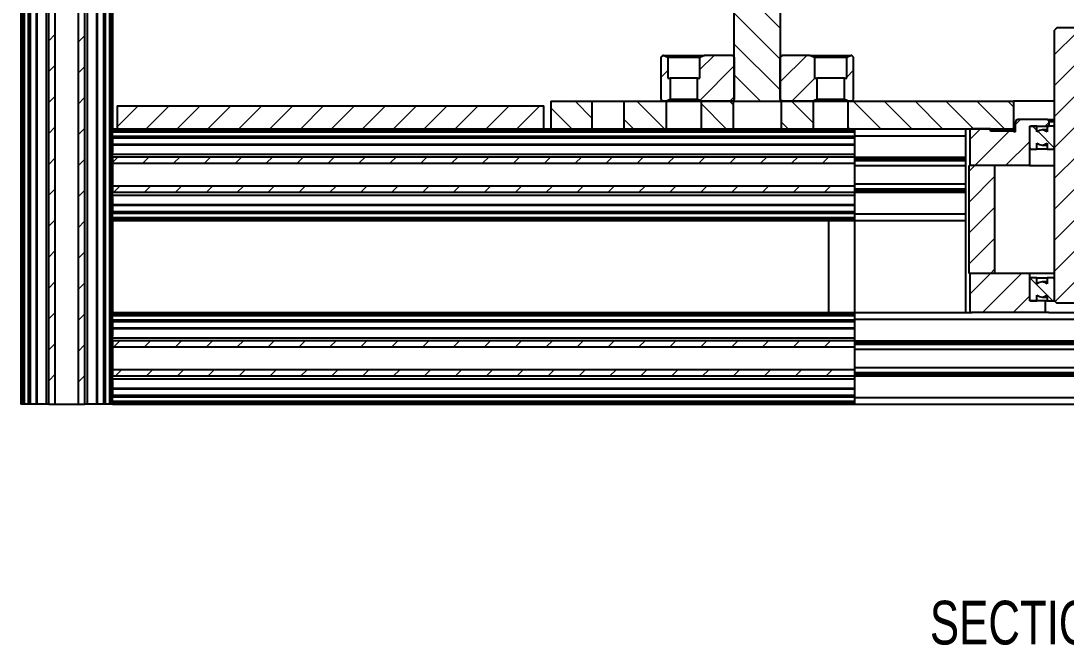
# Model space of a CAD drawing. Header units: millimetres. Extents: x -300 to 1184, y 5 to 1469.
# Drawn here: x 209.1 to 360.9, y 1180.5 to 1271.2 of the extents above; entities that cross this region are included whole.
import ezdxf

# ---------------------------------------------------------------- set-up
doc = ezdxf.new("R2010")
doc.units = ezdxf.units.MM
doc.styles.add('SLDTEXTSTYLE1', font='TXT', dxfattribs={"width": 0.75})

# ---------------------------------------------------------------- blocks, each defined once
blk = doc.blocks.new('SW_NOTE_11')
at = {"color": 0, "linetype": 'Continuous', "lineweight": 0, "attachment_point": 2, "style": 'SLDTEXTSTYLE1'}
for s, insert, char_height in [('SECTION', (17.36, 8.19), 6.35), ('C-C', (41.61, 5.35), 3.5)]:
    blk.add_mtext(s, dxfattribs=dict(at, insert=insert, char_height=char_height))

msp = doc.modelspace()

# ---------------------------------------------------------------- hatches: boundary and pattern name
at = {"linetype": 'Continuous', "lineweight": 18}
h = msp.add_hatch(dxfattribs=at)
h.set_pattern_fill('ANSI31', style=0)
h.paths.add_polyline_path([(213.12, 1455.5), (213.12, 1215.5), (214.06, 1215.5), (214.06, 1455.5)], flags=0)
h = msp.add_hatch(dxfattribs=at)
h.set_pattern_fill('ANSI31', style=0)
h.paths.add_polyline_path([(217.39, 1455.5), (217.39, 1215.5), (218.32, 1215.5), (218.32, 1455.5)], flags=0)
h = msp.add_hatch(dxfattribs=at)
h.set_pattern_fill('ANSI31', angle=90, style=0)
h.paths.add_polyline_path([(312.72, 1451.5), (312.72, 1259.5), (319.39, 1259.5), (319.39, 1451.5)], flags=0)
h = msp.add_hatch(dxfattribs=at)
h.set_pattern_fill('ANSI31', style=0)
h.paths.add_polyline_path([(362.6, 1230.5), (362.6, 1260.17), (362.4, 1260.17), (362.4, 1270.04), (362.27, 1270.17), (359.6, 1270.17), (359.27, 1269.84), (359.27, 1230.5), (359.6, 1230.17), (362.27, 1230.17)], flags=0)
h = msp.add_hatch(dxfattribs=at)
h.set_pattern_fill('ANSI31', style=0)
h.paths.add_polyline_path([(303.06, 1262.84), (303.06, 1265.84), (302.39, 1266.17), (302.32, 1266.17), (302.06, 1265.9), (302.06, 1259.77), (302.32, 1259.5), (302.72, 1259.5), (303.39, 1259.83), (303.39, 1262.84)], flags=0)
h = msp.add_hatch(dxfattribs=at)
h.set_pattern_fill('ANSI31', style=0)
h.paths.add_polyline_path([(312.46, 1266.17), (308.39, 1266.17), (307.72, 1265.84), (307.72, 1262.84), (307.39, 1262.84), (307.39, 1259.83), (308.06, 1259.5), (312.46, 1259.5), (312.72, 1259.77), (312.72, 1265.9)], flags=0)
h = msp.add_hatch(dxfattribs=at)
h.set_pattern_fill('ANSI31', style=0)
h.paths.add_polyline_path([(324.39, 1262.84), (324.39, 1265.84), (323.72, 1266.17), (319.66, 1266.17), (319.39, 1265.9), (319.39, 1259.77), (319.66, 1259.5), (324.06, 1259.5), (324.72, 1259.83), (324.72, 1262.84)], flags=0)
h = msp.add_hatch(dxfattribs=at)
h.set_pattern_fill('ANSI31', style=0)
h.paths.add_polyline_path([(329.79, 1266.17), (329.72, 1266.17), (329.06, 1265.84), (329.06, 1262.84), (328.72, 1262.84), (328.72, 1259.83), (329.39, 1259.5), (329.79, 1259.5), (330.06, 1259.77), (330.06, 1265.9)], flags=0)
h = msp.add_hatch(dxfattribs=at)
h.set_pattern_fill('ANSI31', angle=90, style=0)
h.paths.add_polyline_path([(286.06, 1255.5), (292.09, 1255.5), (292.09, 1259.5), (286.06, 1259.5)], flags=0)
h = msp.add_hatch(dxfattribs=at)
h.set_pattern_fill('ANSI31', angle=90, style=0)
h.paths.add_polyline_path([(296.69, 1255.5), (302.89, 1255.5), (302.89, 1259.5), (296.69, 1259.5)], flags=0)
h = msp.add_hatch(dxfattribs=at)
h.set_pattern_fill('ANSI31', angle=90, style=0)
h.paths.add_polyline_path([(312.61, 1259.5), (307.89, 1259.5), (307.89, 1255.5), (312.61, 1255.5)], flags=0)
h = msp.add_hatch(dxfattribs=at)
h.set_pattern_fill('ANSI31', angle=90, style=0)
h.paths.add_polyline_path([(319.51, 1255.5), (324.22, 1255.5), (324.22, 1259.5), (319.51, 1259.5)], flags=0)
h = msp.add_hatch(dxfattribs=at)
h.set_pattern_fill('ANSI31', angle=90, style=0)
h.paths.add_polyline_path([(353.27, 1259.5), (329.22, 1259.5), (329.22, 1255.5), (353.27, 1255.5)], flags=0)
h = msp.add_hatch(dxfattribs=at)
h.set_pattern_fill('ANSI31', style=0)
h.paths.add_polyline_path([(223.06, 1258.84), (223.06, 1255.5), (285.06, 1255.5), (285.06, 1258.84)], flags=0)
h = msp.add_hatch(dxfattribs=at)
h.set_pattern_fill('ANSI31', style=0)
edge = h.paths.add_edge_path(flags=0)
edge.add_arc((347.27, 1255.17), 0.333, 90, 180)
edge.add_line((346.94, 1255.17), (346.94, 1250.17))
edge.add_line((346.94, 1250.17), (355.6, 1250.17))
edge.add_line((355.6, 1250.17), (355.6, 1255.9))
edge.add_line((355.6, 1255.9), (358.5, 1255.9))
edge.add_line((358.5, 1255.9), (358.5, 1256.5))
edge.add_arc((358.17, 1256.5), 0.333, 0, 90)
edge.add_line((358.17, 1256.84), (353.94, 1256.84))
edge.add_arc((353.94, 1256.5), 0.333, 90, 180)
edge.add_line((353.6, 1256.5), (353.6, 1255.04))
edge.add_line((353.6, 1255.04), (353.27, 1255.04))
edge.add_line((353.27, 1255.04), (353.27, 1255.17))
edge.add_line((353.27, 1255.17), (349.94, 1255.17))
edge.add_line((349.94, 1255.17), (349.94, 1255.5))
edge.add_line((349.94, 1255.5), (347.27, 1255.5))
h = msp.add_hatch(dxfattribs=at)
h.set_pattern_fill('ANSI31', angle=90, style=0)
edge = h.paths.add_edge_path(flags=0)
edge.add_line((359.07, 1255.9), (358.17, 1255.9))
edge.add_line((358.17, 1255.9), (358.17, 1255.06))
edge.add_arc((357.44, 1254.24), 1.1, 48.1897, 131.8103)
edge.add_line((356.7, 1255.06), (356.7, 1255.9))
edge.add_line((356.7, 1255.9), (355.8, 1255.9))
edge.add_arc((355.8, 1255.7), 0.2, 90, 180)
edge.add_line((355.6, 1255.7), (355.6, 1252.77))
edge.add_arc((355.8, 1252.77), 0.2, 180, 270)
edge.add_line((355.8, 1252.57), (356.7, 1252.57))
edge.add_line((356.7, 1252.57), (356.7, 1253.42))
edge.add_arc((357.44, 1254.24), 1.1, 228.1897, 311.8103)
edge.add_line((358.17, 1253.42), (358.17, 1252.57))
edge.add_line((358.17, 1252.57), (359.07, 1252.57))
edge.add_arc((359.07, 1252.77), 0.2, 270, 360)
edge.add_line((359.27, 1252.77), (359.27, 1255.7))
edge.add_arc((359.07, 1255.7), 0.2, 0, 90)
h = msp.add_hatch(dxfattribs=at)
h.set_pattern_fill('ANSI31', style=0)
h.paths.add_polyline_path([(222.39, 1251.44), (222.39, 1250.5), (330.18, 1250.5), (330.18, 1251.44)], flags=0)
h = msp.add_hatch(dxfattribs=at)
h.set_pattern_fill('ANSI31', style=0)
h.paths.add_polyline_path([(346.84, 1250.17), (346.84, 1234.5), (350.6, 1234.5), (350.6, 1250.17)], flags=0)
h = msp.add_hatch(dxfattribs=at)
h.set_pattern_fill('ANSI31', style=0)
h.paths.add_polyline_path([(330.18, 1246.24), (330.18, 1247.17), (222.39, 1247.17), (222.39, 1246.24)], flags=0)
h = msp.add_hatch(dxfattribs=at)
h.set_pattern_fill('ANSI31', style=0)
edge = h.paths.add_edge_path(flags=0)
edge.add_line((355.6, 1230.5), (355.6, 1234.5))
edge.add_line((355.6, 1234.5), (346.94, 1234.5))
edge.add_line((346.94, 1234.5), (346.94, 1229.17))
edge.add_arc((347.27, 1229.17), 0.333, 180, 270)
edge.add_line((347.27, 1228.84), (357.94, 1228.84))
edge.add_line((357.94, 1228.84), (357.94, 1230.5))
edge.add_line((357.94, 1230.5), (355.6, 1230.5))
h = msp.add_hatch(dxfattribs=at)
h.set_pattern_fill('ANSI31', angle=90, style=0)
edge = h.paths.add_edge_path(flags=0)
edge.add_arc((357.44, 1232.17), 1.1, 228.1897, 311.8103)
edge.add_line((358.17, 1231.35), (358.17, 1230.5))
edge.add_line((358.17, 1230.5), (359.07, 1230.5))
edge.add_arc((359.07, 1230.7), 0.2, 270, 360)
edge.add_line((359.27, 1230.7), (359.27, 1233.64))
edge.add_arc((359.07, 1233.64), 0.2, 0, 90)
edge.add_line((359.07, 1233.84), (358.17, 1233.84))
edge.add_line((358.17, 1233.84), (358.17, 1232.99))
edge.add_arc((357.44, 1232.17), 1.1, 48.1897, 131.8103)
edge.add_line((356.7, 1232.99), (356.7, 1233.84))
edge.add_line((356.7, 1233.84), (355.8, 1233.84))
edge.add_arc((355.8, 1233.64), 0.2, 90, 180)
edge.add_line((355.6, 1233.64), (355.6, 1230.7))
edge.add_arc((355.8, 1230.7), 0.2, 180, 270)
edge.add_line((355.8, 1230.5), (356.7, 1230.5))
edge.add_line((356.7, 1230.5), (356.7, 1231.35))
h = msp.add_hatch(dxfattribs=at)
h.set_pattern_fill('ANSI31', style=0)
h.paths.add_polyline_path([(222.39, 1224.77), (222.39, 1223.84), (330.18, 1223.84), (330.18, 1224.77)], flags=0)
h = msp.add_hatch(dxfattribs=at)
h.set_pattern_fill('ANSI31', style=0)
h.paths.add_polyline_path([(330.18, 1219.57), (330.18, 1220.5), (222.39, 1220.5), (222.39, 1219.57)], flags=0)

# ---------------------------------------------------------------- linework, layer by layer
at = {"color": 7, "linetype": 'Continuous', "lineweight": 25}
for p, q in [((209.19, 1455.5), (209.19, 1215.5)), ((209.26, 1455.5), (209.26, 1215.5)), ((209.39, 1455.5), (209.39, 1215.5)), ((209.52, 1455.5), (209.52, 1215.5)), ((210.12, 1455.5), (210.12, 1215.5)), ((210.26, 1455.5), (210.26, 1215.5)), ((210.39, 1455.5), (210.39, 1215.5)), ((211.29, 1455.5), (211.29, 1215.5)), ((211.39, 1455.5), (211.39, 1215.5)), ((212.73, 1455.5), (212.73, 1215.5)), ((213.12, 1215.5), (213.12, 1455.5)), ((214.06, 1215.5), (214.06, 1455.5)), ((217.39, 1455.5), (217.39, 1215.5)), ((218.32, 1455.5), (218.32, 1215.5)), ((218.71, 1455.5), (218.71, 1215.5)), ((220.06, 1455.5), (220.06, 1215.5)), ((220.15, 1455.5), (220.15, 1215.5)), ((221.06, 1455.5), (221.06, 1215.5)), ((221.19, 1455.5), (221.19, 1215.5)), ((221.32, 1455.5), (221.32, 1215.5)), ((221.92, 1455.5), (221.92, 1215.5)), ((222.06, 1455.5), (222.06, 1215.5)), ((222.19, 1455.5), (222.19, 1215.5)), ((222.26, 1455.5), (222.26, 1215.5)), ((222.39, 1455.5), (222.39, 1255.5)), ((312.72, 1259.5), (312.72, 1451.5)), ((319.39, 1451.5), (319.39, 1259.5)), ((209.06, 1418.84), (209.06, 1215.5)), ((359.6, 1270.17), (359.27, 1269.84)), ((359.27, 1230.5), (359.27, 1269.84)), ((362.27, 1270.17), (359.6, 1270.17)), ((302.32, 1266.17), (302.06, 1265.9)), ((302.06, 1265.9), (302.06, 1259.77)), ((302.39, 1266.17), (302.32, 1266.17)), ((303.06, 1265.84), (302.39, 1266.17)), ((302.39, 1266.17), (308.39, 1266.17)), ((303.06, 1265.84), (303.06, 1262.84)), ((307.72, 1265.84), (303.06, 1265.84)), ((308.39, 1266.17), (307.72, 1265.84)), ((307.72, 1262.84), (307.72, 1265.84)), ((312.46, 1266.17), (308.39, 1266.17)), ((312.72, 1265.9), (312.46, 1266.17)), ((312.46, 1266.17), (312.72, 1266.17)), ((312.72, 1265.9), (312.72, 1259.77)), ((319.66, 1266.17), (319.39, 1265.9)), ((319.39, 1266.17), (319.66, 1266.17)), ((319.39, 1259.77), (319.39, 1265.9)), ((323.72, 1266.17), (319.66, 1266.17)), ((324.39, 1265.84), (323.72, 1266.17)), ((323.72, 1266.17), (329.72, 1266.17)), ((324.39, 1265.84), (324.39, 1262.84)), ((329.06, 1265.84), (324.39, 1265.84)), ((329.72, 1266.17), (329.06, 1265.84)), ((329.06, 1262.84), (329.06, 1265.84)), ((329.79, 1266.17), (329.72, 1266.17)), ((330.06, 1265.9), (329.79, 1266.17)), ((330.06, 1259.77), (330.06, 1265.9)), ((303.06, 1262.84), (303.39, 1262.84)), ((303.39, 1262.84), (303.39, 1259.83)), ((307.39, 1262.84), (303.39, 1262.84)), ((307.39, 1259.83), (307.39, 1262.84)), ((307.39, 1262.84), (307.72, 1262.84)), ((324.39, 1262.84), (324.72, 1262.84)), ((324.72, 1262.84), (324.72, 1259.83)), ((328.72, 1262.84), (324.72, 1262.84)), ((328.72, 1259.83), (328.72, 1262.84)), ((328.72, 1262.84), (329.06, 1262.84)), ((286.06, 1259.5), (286.06, 1255.5)), ((286.06, 1259.5), (292.09, 1259.5)), ((292.09, 1255.5), (292.09, 1259.5)), ((292.09, 1259.5), (296.69, 1259.5)), ((296.69, 1259.5), (296.69, 1255.5)), ((296.69, 1259.5), (302.89, 1259.5)), ((302.06, 1259.77), (302.32, 1259.5)), ((302.72, 1259.5), (302.32, 1259.5)), ((302.72, 1259.5), (303.39, 1259.83)), ((302.89, 1259.5), (307.89, 1259.5)), ((302.89, 1255.5), (302.89, 1259.5)), ((303.39, 1259.83), (307.39, 1259.83)), ((307.39, 1259.83), (308.06, 1259.5)), ((307.89, 1259.5), (307.89, 1255.5)), ((307.89, 1259.5), (312.61, 1259.5)), ((312.46, 1259.5), (308.06, 1259.5)), ((312.46, 1259.5), (312.72, 1259.77)), ((312.61, 1255.5), (312.61, 1259.5)), ((312.61, 1259.5), (312.72, 1259.5)), ((312.72, 1259.5), (319.39, 1259.5)), ((319.39, 1259.77), (319.66, 1259.5)), ((319.39, 1259.5), (319.51, 1259.5)), ((319.51, 1259.5), (319.51, 1255.5)), ((319.51, 1259.5), (324.22, 1259.5)), ((324.06, 1259.5), (319.66, 1259.5)), ((324.06, 1259.5), (324.72, 1259.83)), ((324.22, 1255.5), (324.22, 1259.5)), ((324.22, 1259.5), (329.22, 1259.5)), ((324.72, 1259.83), (328.72, 1259.83)), ((328.72, 1259.83), (329.39, 1259.5)), ((329.22, 1259.5), (329.22, 1255.5)), ((329.22, 1259.5), (353.27, 1259.5)), ((329.79, 1259.5), (329.39, 1259.5)), ((329.79, 1259.5), (330.06, 1259.77)), ((353.27, 1259.5), (353.27, 1255.5)), ((359.27, 1259.5), (353.27, 1259.5)), ((223.06, 1258.84), (285.06, 1258.84)), ((223.06, 1258.84), (223.06, 1255.5)), ((285.06, 1255.5), (285.06, 1258.84)), ((353.6, 1255.04), (353.6, 1256.5)), ((358.17, 1256.84), (353.94, 1256.84)), ((358.17, 1256.84), (359.27, 1256.84)), ((358.5, 1255.9), (358.5, 1256.5)), ((222.39, 1255.5), (223.06, 1255.5)), ((222.39, 1255.37), (222.39, 1255.5)), ((222.39, 1255.37), (330.18, 1255.37)), ((222.39, 1255.3), (222.39, 1255.37)), ((222.39, 1255.3), (330.18, 1255.3)), ((222.39, 1255.17), (222.39, 1255.3)), ((222.39, 1255.17), (330.18, 1255.17)), ((222.39, 1255.04), (222.39, 1255.17)), ((222.39, 1255.04), (330.18, 1255.04)), ((222.39, 1254.44), (222.39, 1255.04)), ((223.06, 1255.5), (285.06, 1255.5)), ((285.06, 1255.5), (286.06, 1255.5)), ((286.06, 1255.5), (292.09, 1255.5)), ((292.09, 1255.5), (296.69, 1255.5)), ((296.69, 1255.5), (302.89, 1255.5)), ((302.89, 1255.5), (307.89, 1255.5)), ((307.89, 1255.5), (312.61, 1255.5)), ((312.61, 1255.5), (313.72, 1255.5)), ((313.72, 1255.5), (318.4, 1255.5)), ((318.4, 1255.5), (319.51, 1255.5)), ((319.51, 1255.5), (324.22, 1255.5)), ((324.22, 1255.5), (329.22, 1255.5)), ((329.22, 1255.5), (353.27, 1255.5)), ((330.18, 1255.5), (330.18, 1254.5)), ((346.39, 1254.5), (346.39, 1255.5)), ((346.94, 1255.17), (346.94, 1250.17)), ((349.94, 1255.5), (347.27, 1255.5)), ((349.94, 1255.17), (349.94, 1255.5)), ((353.27, 1255.17), (349.94, 1255.17)), ((353.27, 1255.5), (353.6, 1255.5)), ((353.27, 1255.17), (353.27, 1255.04)), ((353.6, 1255.17), (353.27, 1255.17)), ((353.6, 1255.04), (353.27, 1255.04)), ((355.6, 1255.9), (358.5, 1255.9)), ((355.6, 1255.9), (355.6, 1250.17)), ((355.6, 1255.7), (355.6, 1252.77)), ((356.7, 1255.9), (355.8, 1255.9)), ((356.7, 1255.06), (356.7, 1255.9)), ((358.17, 1255.34), (357.44, 1255.34)), ((358.17, 1255.9), (358.17, 1255.06)), ((359.07, 1255.9), (358.17, 1255.9)), ((359.27, 1255.9), (359.07, 1255.9)), ((359.27, 1252.77), (359.27, 1255.7)), ((222.39, 1254.44), (330.18, 1254.44)), ((222.39, 1254.3), (222.39, 1254.44)), ((222.39, 1254.3), (330.18, 1254.3)), ((222.39, 1254.3), (222.39, 1252.08)), ((222.39, 1254.17), (330.18, 1254.17)), ((222.39, 1253.27), (330.18, 1253.27)), ((222.39, 1253.17), (330.18, 1253.17)), ((330.18, 1254.5), (346.39, 1254.5)), ((330.18, 1254.5), (330.18, 1251.44)), ((346.39, 1251.37), (346.39, 1254.5)), ((356.7, 1252.57), (356.7, 1253.42)), ((357.44, 1253.14), (358.17, 1253.14)), ((358.17, 1253.42), (358.17, 1252.57)), ((222.39, 1251.83), (222.39, 1252.08)), ((222.39, 1251.83), (330.18, 1251.83)), ((222.39, 1251.44), (222.39, 1251.83)), ((355.8, 1252.57), (356.7, 1252.57)), ((358.17, 1252.57), (356.7, 1252.57)), ((358.17, 1252.57), (359.07, 1252.57)), ((359.27, 1252.57), (359.07, 1252.57)), ((222.39, 1251.44), (330.18, 1251.44)), ((222.39, 1251.44), (222.39, 1250.5)), ((222.39, 1250.5), (330.18, 1250.5)), ((222.39, 1250.5), (222.39, 1247.17)), ((330.18, 1251.44), (330.18, 1250.5)), ((330.18, 1251.37), (346.39, 1251.37)), ((330.18, 1251.24), (346.39, 1251.24)), ((330.18, 1251.1), (346.39, 1251.1)), ((330.18, 1251.04), (346.39, 1251.04)), ((330.18, 1250.9), (346.39, 1250.9)), ((330.18, 1250.5), (330.18, 1247.17)), ((330.18, 1250.18), (346.39, 1250.18)), ((346.39, 1251.24), (346.39, 1251.37)), ((346.39, 1251.1), (346.39, 1251.24)), ((346.39, 1251.04), (346.39, 1251.1)), ((346.39, 1250.9), (346.39, 1251.04)), ((346.39, 1250.18), (346.39, 1250.9)), ((346.39, 1247.5), (346.39, 1250.18)), ((350.6, 1250.17), (346.84, 1250.17)), ((346.84, 1234.5), (346.84, 1250.17)), ((355.6, 1250.17), (346.94, 1250.17)), ((350.6, 1234.5), (350.6, 1250.17)), ((355.6, 1250.17), (359.27, 1250.17)), ((330.18, 1247.17), (222.39, 1247.17)), ((222.39, 1247.17), (222.39, 1246.24)), ((330.18, 1247.5), (346.39, 1247.5)), ((330.18, 1247.17), (330.18, 1246.24)), ((346.39, 1246.77), (346.39, 1247.5)), ((330.18, 1246.24), (222.39, 1246.24)), ((222.39, 1245.85), (222.39, 1246.24)), ((222.39, 1245.85), (330.18, 1245.85)), ((222.39, 1245.6), (222.39, 1245.85)), ((222.39, 1245.6), (222.39, 1243.37)), ((330.18, 1246.77), (346.39, 1246.77)), ((330.18, 1246.64), (346.39, 1246.64)), ((330.18, 1246.57), (346.39, 1246.57)), ((330.18, 1246.44), (346.39, 1246.44)), ((330.18, 1246.3), (346.39, 1246.3)), ((330.18, 1246.24), (330.18, 1243.17)), ((346.39, 1246.64), (346.39, 1246.77)), ((346.39, 1246.57), (346.39, 1246.64)), ((346.39, 1246.44), (346.39, 1246.57)), ((346.39, 1246.3), (346.39, 1246.44)), ((346.39, 1243.17), (346.39, 1246.3)), ((222.39, 1244.5), (330.18, 1244.5)), ((222.39, 1244.41), (330.18, 1244.41)), ((222.39, 1243.5), (330.18, 1243.5)), ((222.39, 1243.37), (330.18, 1243.37)), ((222.39, 1243.24), (222.39, 1243.37)), ((222.39, 1243.24), (330.18, 1243.24)), ((222.39, 1242.64), (222.39, 1243.24)), ((222.39, 1242.64), (330.18, 1242.64)), ((222.39, 1242.5), (222.39, 1242.64)), ((222.39, 1242.5), (330.18, 1242.5)), ((222.39, 1242.37), (222.39, 1242.5)), ((330.18, 1243.17), (330.18, 1242.17)), ((330.18, 1243.17), (346.39, 1243.17)), ((346.39, 1242.17), (346.39, 1243.17)), ((222.39, 1242.37), (330.18, 1242.37)), ((222.39, 1242.3), (222.39, 1242.37)), ((222.39, 1242.3), (330.18, 1242.3)), ((222.39, 1242.17), (222.39, 1242.3)), ((222.39, 1242.17), (330.18, 1242.17)), ((222.39, 1242.17), (222.39, 1228.84)), ((326.39, 1242.17), (326.39, 1228.84)), ((330.18, 1242.17), (330.18, 1228.84)), ((330.18, 1242.17), (346.39, 1242.17)), ((346.39, 1228.84), (346.39, 1242.17)), ((350.6, 1234.5), (346.84, 1234.5)), ((346.94, 1234.5), (346.94, 1229.17)), ((355.6, 1234.5), (346.94, 1234.5)), ((355.6, 1234.5), (355.6, 1230.5)), ((359.27, 1234.5), (355.6, 1234.5)), ((355.6, 1233.64), (355.6, 1230.7)), ((356.7, 1233.84), (355.8, 1233.84)), ((356.7, 1232.99), (356.7, 1233.84)), ((356.7, 1233.84), (358.17, 1233.84)), ((358.17, 1233.27), (357.44, 1233.27)), ((358.17, 1233.84), (358.17, 1232.99)), ((359.07, 1233.84), (358.17, 1233.84)), ((359.07, 1233.84), (359.27, 1233.84)), ((359.27, 1230.7), (359.27, 1233.64)), ((357.94, 1230.5), (355.6, 1230.5)), ((355.8, 1230.5), (356.7, 1230.5)), ((356.7, 1230.5), (356.7, 1231.35)), ((357.44, 1231.07), (358.17, 1231.07)), ((357.94, 1228.84), (357.94, 1230.5)), ((358.17, 1230.5), (357.94, 1230.5)), ((358.17, 1231.35), (358.17, 1230.5)), ((358.17, 1230.5), (359.07, 1230.5)), ((359.07, 1230.5), (359.27, 1230.5)), ((359.27, 1230.5), (359.6, 1230.17)), ((222.39, 1228.84), (330.18, 1228.84)), ((222.39, 1228.7), (222.39, 1228.84)), ((330.18, 1228.84), (330.18, 1227.84)), ((330.18, 1228.84), (347.27, 1228.84)), ((357.94, 1228.84), (347.27, 1228.84)), ((358.44, 1228.84), (357.94, 1228.84)), ((358.44, 1228.84), (363.43, 1228.84)), ((362.27, 1230.17), (359.6, 1230.17)), ((222.39, 1228.7), (330.18, 1228.7)), ((222.39, 1228.64), (222.39, 1228.7)), ((222.39, 1228.64), (330.18, 1228.64)), ((222.39, 1228.5), (222.39, 1228.64)), ((222.39, 1228.5), (330.18, 1228.5)), ((222.39, 1228.37), (222.39, 1228.5)), ((222.39, 1228.37), (330.18, 1228.37)), ((222.39, 1227.77), (222.39, 1228.37)), ((222.39, 1227.77), (330.18, 1227.77)), ((222.39, 1227.64), (222.39, 1227.77)), ((222.39, 1227.64), (222.39, 1225.41)), ((222.39, 1227.64), (330.18, 1227.64)), ((222.39, 1227.5), (330.18, 1227.5)), ((330.18, 1227.84), (393.05, 1227.84)), ((330.18, 1227.84), (330.18, 1224.77)), ((222.39, 1226.6), (330.18, 1226.6)), ((222.39, 1226.5), (330.18, 1226.5)), ((222.39, 1225.16), (222.39, 1225.41)), ((222.39, 1225.16), (330.18, 1225.16)), ((222.39, 1224.77), (222.39, 1225.16)), ((222.39, 1224.77), (330.18, 1224.77)), ((222.39, 1224.77), (222.39, 1223.84)), ((330.18, 1224.77), (330.18, 1223.84)), ((330.18, 1224.7), (393.05, 1224.7)), ((330.18, 1224.57), (393.05, 1224.57)), ((330.18, 1224.44), (393.05, 1224.44)), ((330.18, 1224.37), (393.05, 1224.37)), ((330.18, 1224.24), (393.05, 1224.24)), ((222.39, 1223.84), (222.39, 1220.5)), ((222.39, 1223.84), (330.18, 1223.84)), ((330.18, 1223.84), (330.18, 1220.5)), ((330.18, 1223.51), (393.05, 1223.51)), ((222.39, 1220.5), (222.39, 1219.57)), ((330.18, 1220.5), (222.39, 1220.5)), ((330.18, 1220.83), (393.05, 1220.83)), ((330.18, 1220.5), (330.18, 1219.57)), ((330.18, 1220.1), (393.05, 1220.1)), ((330.18, 1219.97), (393.05, 1219.97)), ((330.18, 1219.9), (393.05, 1219.9)), ((330.18, 1219.77), (393.05, 1219.77)), ((330.18, 1219.64), (393.05, 1219.64)), ((330.18, 1219.57), (222.39, 1219.57)), ((222.39, 1219.18), (222.39, 1219.57)), ((222.39, 1219.18), (330.18, 1219.18)), ((222.39, 1218.93), (222.39, 1219.18)), ((222.39, 1218.93), (222.39, 1216.7)), ((330.18, 1219.57), (330.18, 1216.5)), ((222.39, 1217.84), (330.18, 1217.84)), ((222.39, 1217.74), (330.18, 1217.74)), ((222.39, 1216.84), (330.18, 1216.84)), ((222.39, 1216.7), (330.18, 1216.7)), ((222.39, 1216.57), (222.39, 1216.7)), ((222.39, 1216.57), (330.18, 1216.57)), ((222.39, 1215.97), (222.39, 1216.57)), ((209.19, 1215.5), (209.06, 1215.5)), ((209.26, 1215.5), (209.19, 1215.5)), ((209.39, 1215.5), (209.26, 1215.5)), ((209.52, 1215.5), (209.39, 1215.5)), ((210.12, 1215.5), (209.52, 1215.5)), ((210.26, 1215.5), (210.12, 1215.5)), ((210.39, 1215.5), (210.26, 1215.5)), ((211.29, 1215.5), (210.39, 1215.5)), ((211.39, 1215.5), (211.29, 1215.5)), ((212.73, 1215.5), (211.39, 1215.5)), ((213.12, 1215.5), (212.73, 1215.5)), ((213.12, 1215.5), (214.06, 1215.5)), ((214.06, 1215.5), (217.39, 1215.5)), ((217.39, 1215.5), (218.32, 1215.5)), ((218.71, 1215.5), (218.32, 1215.5)), ((220.06, 1215.5), (218.71, 1215.5)), ((220.15, 1215.5), (220.06, 1215.5)), ((221.06, 1215.5), (220.15, 1215.5)), ((221.19, 1215.5), (221.06, 1215.5)), ((221.32, 1215.5), (221.19, 1215.5)), ((221.92, 1215.5), (221.32, 1215.5)), ((222.06, 1215.5), (221.92, 1215.5)), ((222.19, 1215.5), (222.06, 1215.5)), ((222.26, 1215.5), (222.19, 1215.5)), ((222.39, 1215.5), (222.26, 1215.5)), ((222.39, 1215.97), (330.18, 1215.97)), ((222.39, 1215.84), (222.39, 1215.97)), ((222.39, 1215.84), (330.18, 1215.84)), ((222.39, 1215.7), (222.39, 1215.84)), ((222.39, 1215.7), (330.18, 1215.7)), ((222.39, 1215.64), (222.39, 1215.7)), ((222.39, 1215.64), (330.18, 1215.64)), ((222.39, 1215.5), (222.39, 1215.64)), ((222.39, 1215.5), (330.18, 1215.5)), ((330.18, 1216.5), (330.18, 1215.5)), ((330.18, 1216.5), (393.05, 1216.5)), ((330.18, 1215.5), (393.05, 1215.5))]:
    msp.add_line(p, q, dxfattribs=at)
at = {"color": 8, "linetype": 'Continuous', "lineweight": 25}
msp.add_line((359.27, 1256.5), (358.5, 1256.5), dxfattribs=at)
at = {"color": 7, "linetype": 'Continuous', "lineweight": 25}
for centre, radius, start, end in [((353.94, 1256.5), 0.333, 90, 180), ((358.17, 1256.5), 0.333, 0, 90), ((347.27, 1255.17), 0.333, 90, 180), ((355.8, 1255.7), 0.2, 90, 180), ((357.44, 1254.24), 1.1, 48.1897, 131.8103), ((359.07, 1255.7), 0.2, 0, 90), ((357.44, 1254.24), 1.1, 228.1897, 311.8103), ((355.8, 1252.77), 0.2, 180, 270), ((359.07, 1252.77), 0.2, 270, 0), ((355.8, 1233.64), 0.2, 90, 180), ((357.44, 1232.17), 1.1, 48.1897, 131.8103), ((359.07, 1233.64), 0.2, 0, 90), ((355.8, 1230.7), 0.2, 180, 270), ((357.44, 1232.17), 1.1, 228.1897, 311.8103), ((359.07, 1230.7), 0.2, 270, 0), ((347.27, 1229.17), 0.333, 180, 270)]:
    msp.add_arc(centre, radius, start, end, dxfattribs=at)

# ---------------------------------------------------------------- block references
at = {"color": 7, "linetype": 'Continuous', "lineweight": 0}
msp.add_blockref('SW_NOTE_11', (337.93, 1178.78), dxfattribs=at)

doc.saveas('drawing.dxf')
